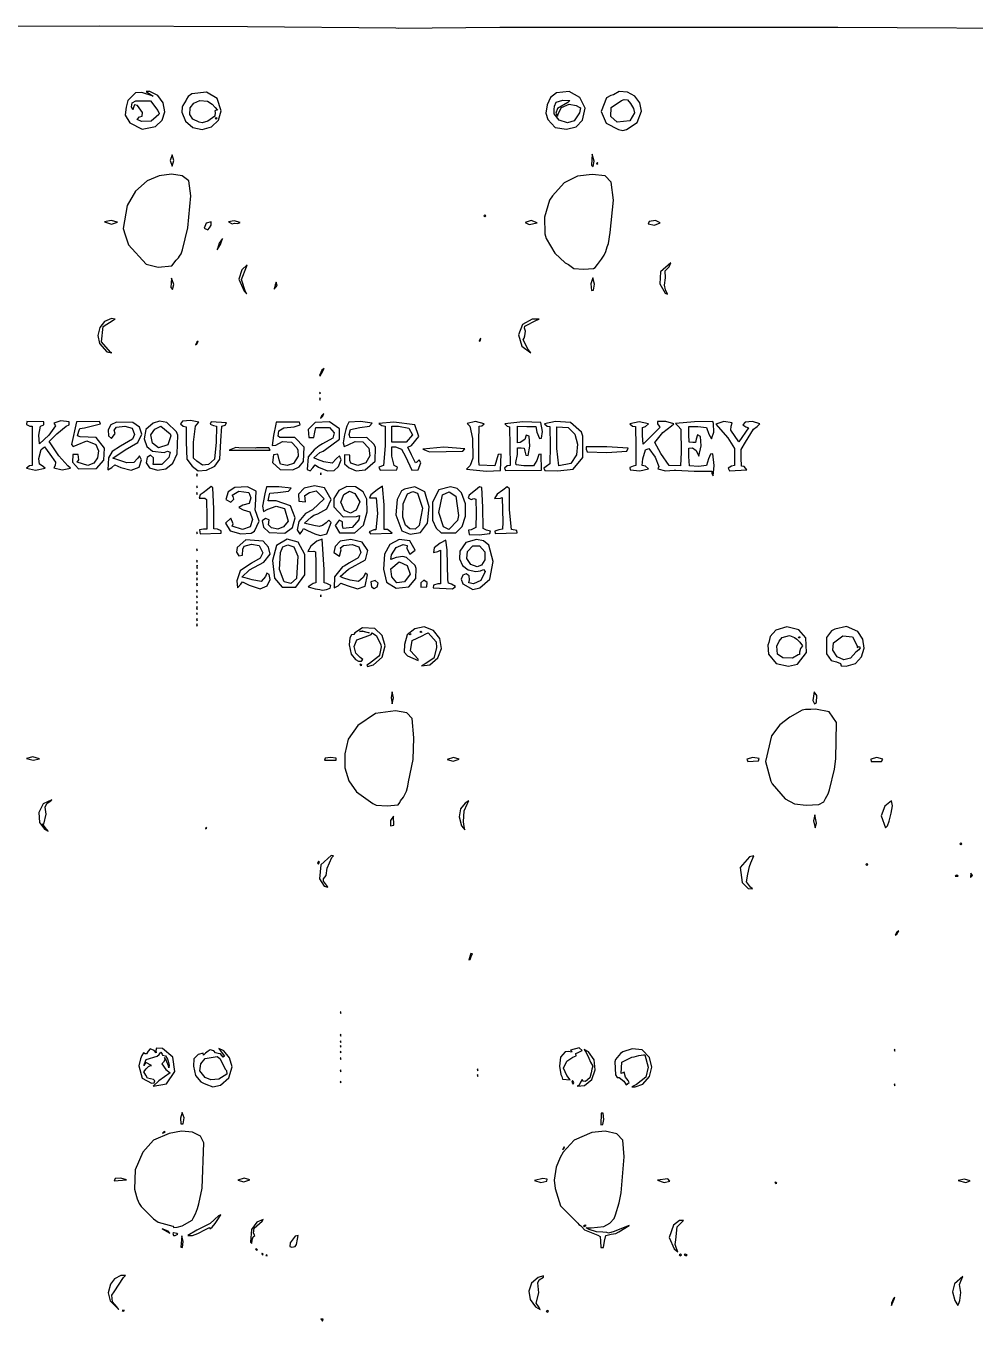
# Model space of a CAD drawing. Extents: x -33 to 316, y 14 to 132.
# Drawn here: x 132.1 to 174.9, y 73.4 to 131.8 of the extents above; entities that cross this region are included whole.
import ezdxf

# ---------------------------------------------------------------- set-up
doc = ezdxf.new("R2010")
doc.units = 0
doc.layers.add('Layer_1', color=7, linetype='CONTINUOUS')

msp = doc.modelspace()

# ---------------------------------------------------------------- linework, layer by layer
at = {"layer": 'Layer_1', "color": 7}
msp.add_lwpolyline([(110.812822, 131.79937), (135.425932, 131.81617), (142.080272, 131.78557), (148.767672, 131.72177), (148.872692, 131.71677), (153.462732, 131.75907), (168.704322, 131.75507), (179.418352, 131.70117), (179.501552, 131.70317), (183.392522, 131.74747), (187.270832, 131.67217), (187.366832, 131.67817), (195.865212, 131.72807), (204.405232, 131.70507), (210.797562, 131.70107), (223.920902, 131.71167)], dxfattribs=at)
for points in [[(137.94264, 127.27524), (138.23545, 127.56068), (138.359574, 127.94085), (138.283889, 128.341693), (138.045287, 128.676756), (137.68066, 128.85959), (137.517929, 128.858635), (137.66236, 128.75175), (137.83579, 128.64876), (137.32192, 128.81071), (137.04184, 128.79191), (136.683779, 128.459139), (136.61335, 128.15375), (136.59375, 128.05192), (136.56441, 127.791754), (136.77306, 127.4462), (137.337335, 127.155665), (137.94259, 127.27523)], [(140.46276, 127.26055), (140.77748, 127.56314), (140.90049, 127.98332), (140.71742, 128.538045), (140.23084, 128.8336), (139.57876, 128.7501), (139.40944, 128.62516), (139.33484, 128.51138), (139.31884, 128.47368), (139.16331, 128.22085), (139.14091, 128.15705), (139.11781, 127.92573), (139.28233, 127.517854), (139.621281, 127.241394), (140.04473, 127.140822), (140.46274, 127.26061)], [(156.90228, 127.26903), (157.1834, 127.56803), (157.302389, 128.109278), (157.061115, 128.584453), (156.589434, 128.857311), (156.0172, 128.79161), (155.738419, 128.587278), (155.59157, 128.25969), (155.52822, 127.87537), (155.62657, 127.60001), (155.959823, 127.231889), (156.46706, 127.1541), (156.90224, 127.26903)], [(159.1684, 127.13964), (159.65343, 127.463), (159.84821, 127.97365), (159.764701, 128.351295), (159.543056, 128.647554), (159.222098, 128.828401), (158.84065, 128.85981), (158.57914, 128.70445), (158.45789, 128.67525), (158.26202, 128.57341), (158.02904, 127.95834), (158.257721, 127.433863), (158.81197, 127.13797), (159.00275, 127.10367), (159.1684, 127.13977)], [(137.31192, 127.49951), (137.10606, 127.5998), (137.22272, 127.70851), (137.342981, 127.748626), (137.357944, 127.90356), (137.13022, 128.22989), (136.987693, 128.255953), (136.94685, 128.13329), (136.908338, 128.033178), (136.85295, 128.15859), (136.886069, 128.351164), (137.0558, 128.43915), (137.70805, 128.43215), (138.04755, 128.00228), (138.09835, 127.86869), (138.08395, 127.81789), (137.96961, 127.70997), (137.74056, 127.5204), (137.31197, 127.4991)], [(139.91014, 127.47409), (139.626168, 127.604211), (139.48714, 127.81705), (139.495687, 128.115066), (139.663553, 128.338575), (139.942939, 128.451609), (140.28605, 128.4182), (140.48965, 128.28737), (140.62932, 128.13614), (140.72971, 128.02039), (140.67211, 128.00879), (140.60611, 127.98359), (140.62961, 127.90309), (140.60451, 127.73801), (140.30134, 127.52151), (140.04616, 127.44231), (139.91017, 127.47411)], [(156.13439, 127.56557), (155.90712, 127.85093), (155.90767, 128.04216), (155.92717, 128.20266), (156.003541, 128.379249), (156.29724, 128.47213), (156.61727, 128.45873), (156.52217, 128.35859), (156.053, 128.09021), (155.9902, 127.88131), (156.066228, 127.750568), (156.11113, 127.87931), (156.238506, 128.132489), (156.58147, 128.28549), (156.90424, 128.21929), (157.03112, 128.15229), (157.09892, 128.11729), (157.05372, 127.89504), (156.8157, 127.53087), (156.506124, 127.43996), (156.13432, 127.56547)], [(158.75152, 127.47775), (158.457689, 127.736401), (158.47867, 128.14014), (158.93889, 128.45295), (159.06597, 128.49525), (159.21414, 128.47715), (159.3458, 128.31368), (159.48716, 128.08837), (159.52946, 127.89168), (159.32096, 127.53953), (158.75149, 127.47773)], [(140.6298, 127.64899), (140.6721, 127.69129), (140.7144, 127.64899), (140.6721, 127.60669), (140.6298, 127.64899)], [(138.76714, 125.74399), (138.68244, 125.99799), (138.59774, 125.74399), (138.68244, 125.48999), (138.76714, 125.74399)], [(157.71646, 125.71149), (157.62606, 126.03274), (157.59286, 125.5411), (157.668138, 125.469436), (157.7164, 125.71149)], [(157.88064, 125.617), (157.86194, 125.6593), (157.81714, 125.617), (157.83584, 125.5747), (157.88064, 125.617)], [(138.67189, 121.00196), (138.86317, 121.24561), (138.91997, 121.29851), (138.97877, 121.36201), (139.02027, 121.42551), (139.08957, 121.54193), (139.15807, 121.71006), (139.396743, 122.706166), (139.52794, 124.15102), (139.44274, 124.83608), (139.141423, 125.054169), (138.66224, 125.126478), (138.102769, 125.053087), (137.56059, 124.83408), (137.029844, 124.363893), (136.66439, 123.72242), (136.47497, 122.67632), (136.56307, 122.39903), (136.72161, 121.94534), (137.51823, 121.07384), (138.061519, 120.939706), (138.67182, 121.00184)], [(157.69014, 120.87546), (157.75654, 120.91356), (157.86838, 121.05536), (158.05059, 121.29552), (158.16099, 121.48342), (158.24049, 121.64753), (158.30439, 121.84993), (158.35999, 122.00658), (158.43749, 122.50528), (158.57832, 123.9566), (158.4728, 124.77117), (158.201678, 125.053821), (157.62667, 125.11925), (156.955889, 125.033344), (156.36346, 124.73542), (155.8275, 124.1512), (155.70577, 123.95224), (155.475156, 123.191341), (155.4859, 122.43318), (155.5477, 122.23011), (155.93338, 121.560035), (156.40444, 121.12951), (156.55261, 121.05911), (156.803503, 120.881696), (157.22454, 120.83752), (157.69021, 120.87542)], [(152.8218, 123.24633), (152.7795, 123.28863), (152.7372, 123.24633), (152.7795, 123.20403), (152.8218, 123.24633)], [(136.21923, 122.96056), (135.93391, 123.03466), (135.63447, 122.97826), (135.94981, 122.87416), (136.21923, 122.96066)], [(140.3758, 122.70498), (140.4434, 122.82782), (140.446778, 122.9794), (140.21584, 122.92662), (140.129741, 122.692561), (140.29754, 122.61499), (140.37574, 122.70489)], [(141.49764, 122.91326), (141.6458, 122.89766), (141.75164, 122.95006), (141.48705, 123.02616), (141.22247, 122.97676), (141.3918, 122.89496), (141.49764, 122.91326)], [(155.1425, 122.93936), (154.87792, 123.03466), (154.5998, 122.95246), (154.77972, 122.85326), (155.1425, 122.93936)], [(160.68817, 122.93936), (160.4843, 123.03466), (160.189014, 122.992323), (160.14599, 122.88586), (160.43448, 122.83586), (160.68817, 122.93937)], [(140.86833, 121.95526), (140.956115, 122.229309), (140.80813, 122.02236), (140.71683, 121.72185), (140.86835, 121.95522)], [(141.99993, 119.82785), (141.812305, 120.384008), (142.03913, 120.94969), (142.07653, 121.04489), (141.832709, 120.807328), (141.68908, 120.39794), (141.93114, 119.84897), (142.060359, 119.735354), (141.99994, 119.82777)], [(160.93125, 119.91485), (160.88215, 120.12734), (160.93085, 120.46039), (160.91795, 120.7698), (161.09085, 120.94972), (161.17175, 121.12963), (160.71065, 120.7189), (160.677538, 120.182038), (160.91492, 119.75757), (161.020923, 119.720755), (160.93122, 119.91485)], [(138.75898, 120.15477), (138.65809, 120.44204), (138.62829, 120.0155), (138.701966, 119.922738), (138.75897, 120.15477)], [(157.72382, 120.16989), (157.64972, 120.45227), (157.56312, 120.18416), (157.59222, 119.88694), (157.681605, 119.903409), (157.7238, 120.16989)], [(143.42272, 120.10437), (143.38432, 120.2635), (143.33912, 120.13476), (143.29612, 120.00733), (143.27972, 119.93763), (143.42271, 120.10435)], [(135.97314, 117.06564), (135.91444, 117.10794), (135.5029, 117.56622), (135.5738, 118.26161), (136.0293, 118.54727), (136.1251, 118.59587), (135.95504, 118.62187), (135.642253, 118.486668), (135.426136, 118.207114), (135.340431, 117.853938), (135.41888, 117.49787), (135.747109, 117.122841), (135.97309, 117.06564)], [(154.73806, 117.22453), (154.5125, 117.65039), (154.5575, 117.73949), (154.5876, 117.84364), (154.6214, 118.04244), (154.5702, 118.19008), (154.5894, 118.28108), (155.11794, 118.5473), (155.23498, 118.5896), (154.918715, 118.587024), (154.48743, 118.35311), (154.309049, 117.878841), (154.45193, 117.36942), (154.85402, 117.06741), (154.73828, 117.22447)], [(139.86646, 117.59242), (139.80296, 117.55502), (139.74216, 117.42802), (139.80566, 117.46542), (139.86646, 117.59242)], [(152.60884, 117.72191), (152.56784, 117.70071), (152.52684, 117.59488), (152.56784, 117.61608), (152.60884, 117.72191)], [(145.46091, 116.21392), (145.538275, 116.360124), (145.43591, 116.28252), (145.3352, 116.04968), (145.3599, 116.02838), (145.46082, 116.21401)], [(145.35772, 115.29557), (145.33212, 115.26997), (145.35432, 115.21437), (145.35732, 115.29547)], [(145.35684, 115.04426), (145.33554, 114.99136), (145.35684, 114.93846), (145.35684, 115.0443)], [(132.95942, 111.8679), (132.83291, 111.97628), (132.708703, 112.04442), (132.67994, 112.3018), (132.78311, 112.712), (132.92927, 112.8329), (133.17519, 112.49683), (133.43326, 112.1345), (133.40936, 111.98623), (133.35646, 111.89103), (133.72924, 111.79573), (134.10284, 111.87023), (133.99176, 111.96983), (133.58098, 112.42449), (133.21977, 112.9642), (133.14387, 113.07433), (133.49063, 113.41928), (133.90249, 113.76423), (134.04977, 113.82773), (134.04777, 113.95638), (133.66677, 114.00928), (133.35626, 113.89871), (133.43416, 113.77635), (133.13143, 113.35611), (132.70426, 112.95988), (132.67166, 113.36205), (132.74826, 113.76421), (132.90701, 113.82771), (132.90701, 113.95471), (132.1318, 113.96941), (132.127114, 113.839108), (132.27101, 113.76423), (132.37535, 113.76423), (132.37535, 112.87805), (132.37535, 111.99186), (132.25894, 111.97846), (132.12879, 111.86825), (132.53046, 111.78355), (132.95968, 111.86785)], [(135.27215, 111.8589), (135.612104, 112.233555), (135.63801, 112.77879), (135.264164, 113.245789), (134.53757, 113.27505), (134.42476, 113.32385), (134.47976, 113.54223), (134.530683, 113.662215), (134.74074, 113.68161), (135.45904, 113.86844), (135.41674, 113.98101), (134.37453, 113.96561), (134.15315, 112.93329), (134.232164, 112.847981), (134.3991, 112.92729), (134.840468, 113.100159), (135.24012, 112.94239), (135.36535, 112.651297), (135.328386, 112.338306), (135.160159, 112.08828), (134.8916, 111.98608), (134.40715, 112.1461), (134.47445, 112.2443), (134.457939, 112.47974), (134.21789, 112.48022), (134.188706, 112.142575), (134.46088, 111.83718), (135.27219, 111.85848)], [(135.9733, 111.9021), (136.100419, 112.016511), (136.37882, 111.9041), (136.84667, 111.77482), (137.20662, 111.90958), (137.30472, 112.23766), (137.22222, 112.43098), (137.12392, 112.31244), (136.96599, 112.1182), (136.64111, 112.10252), (136.01569, 112.31847), (136.5725, 112.70211), (137.140914, 113.020339), (137.32802, 113.40375), (137.218891, 113.720206), (136.91369, 113.93392), (136.18502, 113.95112), (135.928834, 113.819196), (135.80446, 113.5965), (135.82006, 113.32195), (135.95017, 113.21418), (136.12484, 113.43216), (136.07574, 113.58981), (136.184309, 113.715943), (136.55318, 113.76451), (136.881706, 113.671933), (136.98944, 113.38962), (136.898778, 113.173716), (136.35444, 112.86293), (135.988595, 112.623666), (135.81856, 112.33644), (135.79146, 111.8016), (135.97332, 111.90207)], [(138.40899, 111.8362), (138.725325, 112.090144), (138.91701, 112.51568), (138.94591, 113.35404), (138.88011, 113.51373), (138.4414, 113.93379), (138.114914, 113.99459), (137.83606, 113.90119), (137.506506, 113.61126), (137.42947, 113.1995), (137.539955, 112.851366), (137.79474, 112.63383), (138.32501, 112.57373), (138.48165, 112.63803), (138.597966, 112.598425), (138.53615, 112.35659), (138.220858, 112.029478), (137.8361, 112.02797), (137.8441, 112.13986), (137.8541, 112.33189), (137.711744, 112.44826), (137.55846, 112.34809), (137.52093, 112.112711), (137.67342, 111.88184), (138.0315, 111.77487), (138.40929, 111.83627)], [(140.24268, 111.77763), (140.616819, 111.959288), (140.83462, 112.27515), (140.88412, 113.10219), (140.92372, 113.76403), (141.07922, 113.80813), (141.13492, 113.91037), (140.44223, 113.96167), (140.394711, 113.861261), (140.5482, 113.79104), (140.67965, 113.76474), (140.66545, 113.04772), (140.598593, 112.280169), (140.32049, 112.03395), (140.056968, 112.00939), (139.80543, 112.17857), (139.65646, 112.32754), (139.65646, 113.04846), (139.74666, 113.75613), (139.89738, 113.9488), (139.51812, 114.0181), (139.161565, 113.985276), (139.06382, 113.86561), (139.19082, 113.77041), (139.31782, 113.72611), (139.31782, 113.04933), (139.35532, 112.27392), (139.58342, 111.96329), (139.856951, 111.753308), (140.24272, 111.77764)], [(144.12261, 111.78803), (144.418006, 111.924951), (144.60448, 112.17543), (144.640676, 112.818469), (144.22544, 113.24586), (143.54833, 113.25486), (143.46643, 113.31306), (143.49293, 113.54738), (143.71518, 113.68229), (144.18314, 113.73679), (144.452156, 113.829454), (144.43471, 113.93789), (143.37856, 113.94389), (143.35756, 113.84869), (143.25106, 113.34671), (143.198454, 112.887608), (143.36439, 112.90048), (143.66006, 113.07579), (144.06255, 113.041613), (144.31312, 112.78548), (144.35542, 112.68452), (144.368583, 112.406845), (144.16027, 112.0746), (143.870233, 111.986759), (143.57076, 112.0544), (143.50876, 112.24003), (143.44566, 112.49381), (143.25516, 112.47321), (143.213201, 112.122798), (143.55633, 111.81116), (144.12258, 111.78796)], [(145.02984, 111.89084), (145.141224, 112.021541), (145.28584, 111.91414), (145.69701, 111.74588), (145.987818, 111.759244), (146.18636, 111.93949), (146.301979, 112.238183), (146.23546, 112.42616), (146.09111, 112.30345), (145.895965, 112.090638), (145.51875, 112.14901), (145.233, 112.2566), (145.07511, 112.3345), (145.35248, 112.57873), (145.49845, 112.64223), (145.6029, 112.70573), (146.23468, 113.17815), (146.22831, 113.645461), (145.7753, 113.95408), (145.1415, 113.93028), (144.812204, 113.608981), (144.84884, 113.24878), (145.06864, 113.25078), (145.11744, 113.48923), (145.17034, 113.69778), (145.787, 113.69678), (145.994159, 113.468763), (145.9314, 113.22888), (145.46908, 112.96049), (145.32091, 112.88249), (145.08532, 112.70258), (144.82074, 112.37664), (144.78164, 111.81198), (144.902838, 111.746365), (145.02984, 111.89138)], [(145.48173, 114.20949), (145.530305, 114.333305), (145.41973, 114.22879), (145.36883, 114.10231), (145.48167, 114.20946)], [(147.38767, 111.79484), (147.84299, 112.18508), (147.84899, 112.81409), (147.78549, 112.95103), (147.45939, 113.25324), (146.71884, 113.24004), (146.67164, 113.39054), (146.73164, 113.62046), (147.15581, 113.69656), (147.589164, 113.760701), (147.69944, 113.89259), (147.17874, 113.97579), (146.656375, 113.940823), (146.55644, 113.75815), (146.51944, 113.61924), (146.45704, 113.37332), (146.40464, 113.01319), (146.445099, 112.846496), (146.62031, 112.91789), (146.94014, 113.07018), (147.27835, 113.06418), (147.55823, 112.777065), (147.598766, 112.419574), (147.424767, 112.114805), (147.06104, 111.98586), (146.73867, 112.08859), (146.69397, 112.22012), (146.69797, 112.45878), (146.46444, 112.46578), (146.45644, 112.05749), (146.67143, 111.87828), (146.74983, 111.85368), (146.984314, 111.74349), (147.38724, 111.79428)], [(148.82251, 111.79084), (148.84661, 111.91784), (148.68946, 111.98594), (148.58881, 112.40928), (148.58881, 112.83261), (148.75578, 112.83261), (149.029615, 112.729306), (149.2001, 112.38811), (149.488, 111.78354), (149.780029, 111.798418), (149.90114, 112.11493), (149.82144, 112.23994), (149.71729, 112.14654), (149.653149, 112.104785), (149.47536, 112.46779), (149.31713, 112.82315), (149.48025, 112.88725), (149.805529, 113.294875), (149.62581, 113.83123), (148.67414, 113.95107), (148.00527, 113.88547), (148.14222, 113.78827), (148.29251, 113.76007), (148.29251, 112.87298), (148.21131, 111.9859), (148.009326, 111.913741), (148.07027, 111.77763), (148.82258, 111.79083)], [(153.49033, 111.76654), (153.51593, 112.49779), (153.391015, 112.486155), (153.3159, 112.23221), (153.236, 111.97957), (152.53233, 112.00307), (152.50873, 112.22592), (152.52033, 113.09437), (152.52533, 113.75831), (152.64175, 113.77171), (152.75816, 113.86981), (152.36342, 113.96671), (151.98242, 113.88381), (152.102, 113.76395), (152.229, 113.20378), (152.236, 112.32717), (152.12476, 111.98602), (151.95738, 111.81791), (152.86364, 111.74111), (153.48954, 111.76661)], [(155.33523, 111.77554), (155.32823, 112.50252), (155.216543, 112.487264), (155.12947, 112.20827), (154.97072, 111.97303), (154.54739, 111.98203), (154.190414, 112.023648), (154.18755, 112.12867), (154.26165, 112.4877), (154.26165, 112.78995), (154.42259, 112.78995), (154.562079, 112.769004), (154.58786, 112.63738), (154.629215, 112.45459), (154.7414, 112.43326), (154.812, 112.85451), (154.7863, 113.31565), (154.650231, 113.358566), (154.58839, 113.16971), (154.3817, 113.0209), (154.26167, 113.0119), (154.26167, 113.38951), (154.26167, 113.76712), (154.67442, 113.75502), (155.08717, 113.74292), (155.12947, 113.49651), (155.24306, 113.21023), (155.337894, 113.223683), (155.37923, 113.53055), (155.309424, 113.928674), (154.50308, 113.96607), (153.69014, 113.87187), (153.79597, 113.76415), (153.9018, 113.73925), (153.9132, 112.86817), (153.9246, 111.99709), (153.79676, 111.97149), (153.66892, 111.86372), (153.72182, 111.7583), (155.33537, 111.7758)], [(156.7641, 111.82574), (157.19721, 112.35717), (157.20321, 113.31365), (157.14001, 113.49002), (156.65318, 113.93155), (155.97585, 113.96745), (155.46785, 113.87015), (155.59049, 113.76432), (155.71313, 113.74272), (155.73113, 112.8793), (155.721013, 112.066645), (155.54189, 111.9442), (155.44659, 111.8624), (155.49509, 111.7651), (156.07718, 111.7541), (156.76397, 111.8257)], [(163.12015, 111.99667), (163.06455, 112.51029), (162.951905, 112.507288), (162.87379, 112.29547), (162.776416, 111.992698), (162.4185, 111.94794), (162.0153, 111.98184), (161.9749, 112.39185), (161.9872, 112.76927), (162.14595, 112.78237), (162.3047, 112.66941), (162.43623, 112.4094), (162.53123, 112.87087), (162.501339, 113.294151), (162.3743, 113.3701), (162.3047, 113.17641), (162.286003, 113.033519), (162.16712, 113.02088), (161.99607, 113.03838), (161.97487, 113.39366), (161.98717, 113.74291), (162.38474, 113.74291), (162.78019, 113.702076), (162.88311, 113.40424), (163.00317, 113.19257), (163.10057, 113.48802), (163.08897, 113.8805), (163.06467, 113.9775), (162.23016, 113.966), (161.38122, 113.8794), (161.49709, 113.75884), (161.618519, 113.629145), (161.64157, 112.58568), (161.59767, 111.9789), (161.09175, 111.9914), (160.7123, 112.52689), (160.449731, 113.030036), (160.8022, 113.47103), (161.19624, 113.77203), (161.30991, 113.86983), (160.93949, 113.96673), (160.56907, 113.97893), (160.56907, 113.87144), (160.63607, 113.76396), (160.68897, 113.72296), (159.9153, 112.95012), (159.8917, 113.33892), (159.8917, 113.70411), (160.02928, 113.74461), (160.16687, 113.86979), (159.74353, 113.95449), (159.3202, 113.87029), (159.4472, 113.76407), (159.5742, 113.74207), (159.5857, 112.86316), (159.5971, 111.98424), (159.46836, 111.95844), (159.322103, 111.896128), (159.33948, 111.79774), (159.77705, 111.74664), (160.16688, 111.83504), (160.02379, 111.9541), (159.88071, 111.9912), (159.90201, 112.28918), (160.03393, 112.69775), (160.178964, 112.757563), (160.45806, 112.358), (160.62736, 111.95171), (160.57576, 111.83365), (160.92661, 111.74385), (161.31391, 111.77765), (161.39321, 111.77665), (162.22248, 111.73225), (163.02432, 111.73225), (163.02432, 111.62642), (163.08272, 111.52058), (163.12002, 111.99683)], [(164.60067, 111.79133), (164.48145, 111.94406), (164.35795, 111.96556), (164.34565, 112.33995), (164.33335, 112.71434), (164.53614, 113.03791), (164.89127, 113.62444), (165.06472, 113.74476), (165.17529, 113.86325), (164.85144, 113.96712), (164.518608, 113.943688), (164.42144, 113.82136), (164.54844, 113.73656), (164.67544, 113.69336), (164.23113, 113.05154), (163.87461, 113.58767), (163.89401, 113.76601), (163.94041, 113.91238), (163.56487, 113.96688), (163.20136, 113.85887), (163.30719, 113.73893), (163.73353, 113.23263), (164.04045, 112.75057), (164.04045, 112.36726), (164.04045, 111.98396), (163.90981, 111.95786), (163.75955, 111.869745), (163.80921, 111.74686), (164.60067, 111.79136)], [(138.06893, 112.78209), (137.804675, 112.998408), (137.73365, 113.36552), (137.906119, 113.630843), (138.17476, 113.76451), (138.59809, 113.42526), (138.63559, 113.32299), (138.48673, 112.91469), (138.06891, 112.78209)], [(148.87451, 113.03561), (148.58876, 113.04811), (148.58876, 113.40601), (148.58876, 113.7639), (148.8872, 113.7639), (149.365075, 113.667494), (149.52009, 113.37029), (149.23321, 113.0383), (148.87451, 113.0353)], [(156.11351, 111.97463), (156.03301, 112.76158), (156.03401, 113.73214), (156.53856, 113.70444), (156.836181, 113.398163), (156.96264, 112.950275), (156.909039, 112.473684), (156.66648, 112.0813), (156.11313, 111.97465)], [(143.10049, 112.68425), (143.04429, 112.79008), (142.49275, 112.78808), (142.44995, 112.76968), (141.68737, 112.78998), (141.55773, 112.80268), (141.26505, 112.68565), (143.10045, 112.68365)], [(151.79792, 112.63995), (151.88202, 112.74154), (150.93769, 112.81204), (149.99366, 112.71874), (150.28999, 112.61291), (151.79793, 112.64001)], [(159.19205, 112.63695), (159.24375, 112.76395), (158.28437, 112.83355), (157.35171, 112.83355), (157.35171, 112.73124), (157.40461, 112.60759), (158.28552, 112.58289), (159.19198, 112.63689)], [(139.81148, 111.61567), (139.79018, 111.56277), (139.81148, 111.50987), (139.81148, 111.61571)], [(145.40036, 111.65535), (145.37476, 111.62975), (145.39696, 111.57415), (145.39996, 111.65525)], [(139.81236, 111.06273), (139.78676, 111.03713), (139.80896, 110.98153), (139.81196, 111.06263)], [(140.90032, 108.93948), (140.902259, 109.049213), (140.72773, 109.11516), (140.56661, 109.12846), (140.56661, 110.03863), (140.52616, 110.986164), (140.44241, 111.04054), (140.28681, 110.90691), (140.09036, 110.75875), (139.94995, 110.67085), (139.91285, 110.52268), (140.15532, 110.51208), (140.242871, 110.451079), (140.25342, 109.67247), (140.24942, 109.11578), (140.10406, 109.11578), (139.91356, 109.08788), (139.95556, 108.90302), (140.90063, 108.93952)], [(142.24994, 108.94442), (142.40675, 109.02222), (142.612571, 109.474306), (142.43455, 109.99174), (142.45275, 110.17915), (142.47625, 110.83767), (142.09112, 111.034066), (141.51111, 111.00475), (141.22045, 110.79757), (141.105155, 110.462959), (141.3366, 110.34233), (141.46897, 110.47239), (141.43727, 110.5888), (141.39207, 110.6512), (141.696428, 110.826829), (142.14465, 110.77688), (142.23875, 110.52386), (142.154498, 110.28223), (141.87343, 110.19567), (141.69605, 110.09137), (141.88976, 109.99607), (142.196945, 109.895813), (142.31393, 109.55953), (142.19778, 109.22054), (141.8524, 109.10707), (141.39208, 109.25689), (141.44468, 109.36179), (141.33147, 109.60819), (141.09574, 109.39535), (141.30639, 109.04404), (141.788416, 108.905386), (142.2499, 108.94434)], [(143.76705, 108.94371), (144.113563, 109.197151), (144.23746, 109.63282), (144.01796, 110.17765), (143.38178, 110.3961), (143.01392, 110.4031), (143.06312, 110.61496), (143.08942, 110.74641), (143.45782, 110.77051), (143.926389, 110.836634), (144.05097, 110.9599), (143.4906, 111.0339), (142.94447, 111.0339), (142.86657, 110.7164), (142.76167, 110.15549), (142.81247, 109.91207), (143.00449, 110.02151), (143.37482, 110.15417), (143.75721, 110.0511), (143.91544, 109.47692), (143.71176, 109.22292), (143.45304, 109.114084), (143.17092, 109.17582), (143.03853, 109.31939), (143.05703, 109.53905), (142.897425, 109.602923), (142.75279, 109.48675), (142.80489, 109.20087), (143.05427, 108.96287), (143.76701, 108.94427)], [(145.66384, 108.90918), (145.85492, 109.42266), (145.749963, 109.529306), (145.63179, 109.40316), (145.46081, 109.27616), (145.30874, 109.23506), (145.07185, 109.27736), (144.75605, 109.36076), (144.65178, 109.39576), (144.9587, 109.65564), (145.07511, 109.74524), (145.25345, 109.80684), (145.661761, 110.030283), (145.86143, 110.44997), (145.5505, 110.98062), (145.100186, 111.076924), (144.63965, 110.96982), (144.388409, 110.69167), (144.39927, 110.37401), (144.69393, 110.35541), (144.67473, 110.6375), (144.87753, 110.77509), (145.179, 110.84249), (145.5408, 110.48054), (145.0174, 109.99561), (144.692889, 109.817916), (144.40455, 109.47046), (144.325508, 109.087946), (144.43935, 108.89516), (144.54596, 109.02216), (144.615321, 109.142116), (144.78495, 109.06006), (145.12396, 108.91457), (145.36398, 108.83207), (145.66385, 108.90917)], [(146.9252, 108.94871), (147.314858, 109.298781), (147.47665, 109.90665), (147.462853, 110.463914), (147.29607, 110.79692), (146.946095, 111.022094), (146.556959, 111.035611), (146.206799, 110.85512), (145.97375, 110.49827), (145.98395, 110.12759), (146.39144, 109.667941), (146.99237, 109.69556), (147.13912, 109.733736), (147.09657, 109.53507), (146.79803, 109.186391), (146.40019, 109.14594), (146.36769, 109.27826), (146.36669, 109.44612), (146.22215, 109.53082), (146.04314, 109.27682), (146.23638, 108.95026), (146.92561, 108.94826)], [(148.60231, 108.93448), (148.3931, 109.10722), (148.25011, 109.10722), (148.24511, 109.32947), (148.24711, 110.21992), (148.16451, 111.05455), (147.93697, 110.8958), (147.65187, 110.67035), (147.58627, 110.52828), (147.88109, 110.52798), (147.93959, 109.83079), (147.87679, 109.08703), (147.77949, 109.08903), (147.57202, 109.00103), (147.63242, 108.90863), (148.60152, 108.93493)], [(149.87995, 108.96188), (150.19646, 109.39454), (150.272953, 110.132001), (150.0743, 110.79513), (149.628841, 111.031284), (149.162, 110.92915), (149.02781, 110.84285), (148.836375, 110.457923), (148.76848, 109.76503), (149.0347, 109.03705), (149.41096, 108.900083), (149.87995, 108.96185)], [(151.48368, 108.9545), (151.768112, 109.234552), (151.91386, 109.70631), (151.905355, 110.254125), (151.72703, 110.76235), (151.537943, 110.953634), (151.23199, 111.03469), (150.711205, 110.894146), (150.43174, 110.34294), (150.42974, 109.51699), (150.583624, 109.156119), (150.81088, 108.95532), (151.48328, 108.9545)], [(153.01318, 108.92332), (153.042064, 109.02365), (152.86445, 109.07244), (152.71058, 109.14954), (152.69998, 110.10809), (152.649935, 110.996109), (152.549556, 111.028474), (152.35932, 110.87537), (152.082, 110.64967), (152.030738, 110.53267), (152.1621, 110.46187), (152.29293, 110.50417), (152.376445, 110.464691), (152.39876, 109.84667), (152.372013, 109.19358), (152.17278, 109.08544), (152.04951, 109.07024), (152.07071, 108.88414), (152.53422, 108.86034), (153.01319, 108.92334)], [(154.23424, 108.94642), (154.225759, 109.060744), (153.98489, 109.10396), (153.90259, 109.98561), (153.88919, 110.93518), (153.793576, 111.020538), (153.58853, 110.88448), (153.33328, 110.69568), (153.22664, 110.50036), (153.49027, 110.51196), (153.55847, 110.54376), (153.58817, 109.44074), (153.58417, 109.11807), (153.41727, 109.09137), (153.233178, 109.02538), (153.24665, 108.91535), (154.2343, 108.94645)], [(139.81236, 110.76641), (139.78676, 110.74081), (139.80896, 110.68521), (139.81196, 110.76631)], [(146.45339, 109.96521), (146.2865, 110.33383), (146.42131, 110.67856), (146.684756, 110.828638), (146.92985, 110.72796), (147.155479, 110.358355), (146.98705, 109.982), (146.722604, 109.841983), (146.45335, 109.9652)], [(149.41023, 109.13182), (149.210084, 109.301153), (149.0906, 109.65452), (149.1072, 110.26365), (149.30318, 110.71587), (149.532011, 110.822731), (149.7517, 110.74147), (149.969125, 110.06793), (149.8249, 109.28492), (149.636438, 109.123653), (149.41022, 109.13178)], [(150.91381, 109.22507), (150.706938, 109.865915), (150.87121, 110.66705), (151.173664, 110.803383), (151.47911, 110.60295), (151.60035, 109.74112), (151.55215, 109.50637), (151.15624, 109.10751), (150.91385, 109.22512)], [(139.81236, 108.98812), (139.78676, 108.96252), (139.80896, 108.90692), (139.81196, 108.98802)], [(144.26383, 106.49467), (144.66779, 107.05633), (144.67379, 107.97269), (144.369455, 108.526631), (143.8664, 108.66307), (143.388645, 108.379664), (143.20567, 107.70886), (143.307838, 106.904664), (143.6511, 106.50105), (144.26404, 106.49505)], [(145.64881, 106.39708), (145.81654, 106.45658), (145.84484, 106.57848), (145.66652, 106.66668), (145.54046, 106.69188), (145.53446, 107.29619), (145.44636, 108.66906), (145.21353, 108.57446), (144.93963, 108.34874), (144.80567, 108.11216), (145.08223, 108.11916), (145.14968, 108.09795), (145.16523, 107.60058), (145.16323, 106.70043), (145.04962, 106.67053), (144.82084, 106.52448), (145.13376, 106.42518), (145.3492, 106.39938), (145.4712, 106.37268), (145.64884, 106.39748)], [(146.17547, 106.56698), (146.291538, 106.680943), (146.57823, 106.56998), (147.040721, 106.43158), (147.38304, 106.55058), (147.4911, 107.0631), (147.399051, 107.128733), (147.29945, 106.93704), (147.09574, 106.752256), (146.71473, 106.81102), (146.37655, 106.92903), (146.26014, 106.98623), (146.64114, 107.30811), (147.40222, 107.73922), (147.506893, 108.151626), (147.25428, 108.53851), (146.74995, 108.65859), (146.25773, 108.57349), (146.043095, 108.337019), (145.98236, 108.06478), (146.23627, 107.90494), (146.30787, 108.18685), (146.271539, 108.280189), (146.41892, 108.37742), (146.805, 108.42952), (147.098, 108.320488), (147.1915, 108.06849), (147.074351, 107.831694), (146.69003, 107.59588), (146.43656, 107.44839), (146.37076, 107.41329), (146.01317, 106.96388), (145.99347, 106.46639), (146.17545, 106.56663)], [(139.81236, 108.2259), (139.78676, 108.2003), (139.80896, 108.1447), (139.81196, 108.2258)], [(141.79062, 106.63221), (141.85442, 106.73631), (142.16639, 106.58814), (142.650545, 106.432086), (142.9739, 106.56824), (143.11024, 106.847184), (143.0634, 107.07569), (142.958794, 107.131936), (142.89879, 106.97609), (142.702959, 106.75358), (142.30087, 106.82597), (141.98675, 106.92187), (141.83578, 106.95567), (142.16829, 107.28762), (142.819423, 107.624396), (143.1124, 107.99418), (143.036879, 108.302751), (142.79272, 108.57365), (142.0148, 108.63675), (141.622124, 108.293943), (141.584773, 108.075569), (141.69459, 107.91827), (141.86105, 107.94607), (141.87485, 108.22224), (141.92775, 108.35724), (142.26745, 108.44264), (142.60612, 108.37594), (142.77097, 108.05406), (142.654179, 107.817574), (142.2606, 107.58594), (141.75844, 107.24635), (141.60346, 106.78566), (141.63136, 106.46865), (141.79065, 106.63229)], [(143.74043, 106.74749), (143.532048, 107.299473), (143.56542, 108.05988), (143.682504, 108.31769), (143.89717, 108.41449), (144.17909, 108.31779), (144.35711, 107.90045), (144.28691, 106.8976), (144.036413, 106.668956), (143.74039, 106.74746)], [(149.35047, 106.51401), (149.67553, 106.89688), (149.68913, 107.35016), (149.64683, 107.4761), (149.25115, 107.837), (149.08671, 107.8818), (148.78488, 107.8395), (148.5468, 107.7523), (148.5714, 107.95338), (148.780006, 108.297015), (149.09722, 108.42963), (149.285139, 108.375526), (149.26764, 108.2413), (149.39583, 107.98418), (149.64684, 108.17702), (149.3996, 108.59617), (148.92282, 108.650206), (148.50412, 108.42495), (148.267348, 107.989744), (148.21479, 107.31264), (148.35767, 106.72939), (148.782889, 106.451859), (149.35051, 106.51398)], [(151.33218, 106.42418), (151.45918, 106.53766), (151.28722, 106.64363), (151.148908, 106.678768), (151.12221, 106.83413), (151.08821, 108.18757), (151.031396, 108.617263), (150.7741, 108.48159), (150.49959, 108.28345), (150.47069, 108.06459), (150.66119, 108.10499), (150.7898, 108.16919), (150.7898, 107.41044), (150.7898, 106.65168), (150.67089, 106.65168), (150.46981, 106.58818), (150.45981, 106.46816), (151.33171, 106.42416)], [(152.55358, 106.46568), (153.008923, 106.865784), (153.16047, 107.65489), (152.962901, 108.393055), (152.724804, 108.585507), (152.40171, 108.64987), (151.926529, 108.511289), (151.65777, 108.11962), (151.639271, 107.77908), (151.773614, 107.485548), (152.029095, 107.279642), (152.37401, 107.20198), (152.59109, 107.23958), (152.72821, 107.30648), (152.79901, 107.21598), (152.598346, 106.809536), (152.27547, 106.65168), (152.069943, 106.70075), (152.08562, 106.82614), (152.07442, 107.00742), (151.942331, 107.11083), (151.79852, 107.04732), (151.720911, 106.860464), (151.797014, 106.64776), (152.23821, 106.39868), (152.55355, 106.46578)], [(152.14818, 107.52285), (151.97044, 107.79363), (151.996143, 108.115929), (152.23576, 108.36436), (152.54782, 108.36436), (152.78311, 108.10156), (152.78011, 107.74173), (152.629723, 107.491763), (152.43339, 107.42448), (152.1484, 107.52288)], [(139.8122, 107.71795), (139.7866, 107.69235), (139.8088, 107.63675), (139.8118, 107.71785)], [(139.81263, 107.48777), (139.79323, 107.41367), (139.81263, 107.33957), (139.81263, 107.48774)], [(148.81319, 106.6944), (148.585001, 106.960975), (148.55059, 107.32358), (148.92885, 107.63811), (149.277936, 107.485608), (149.41055, 107.09009), (149.16484, 106.74592), (148.81319, 106.69442)], [(139.81147, 106.91624), (139.79007, 106.86334), (139.81147, 106.81044), (139.81147, 106.91627)], [(139.81278, 107.19063), (139.79168, 107.13853), (139.81118, 107.06363), (139.81318, 107.19063)], [(139.81206, 106.36328), (139.78646, 106.33768), (139.80866, 106.28208), (139.81166, 106.36318)], [(139.81247, 106.68261), (139.79137, 106.63051), (139.81087, 106.55561), (139.81287, 106.68261)], [(147.92956, 106.52158), (147.974323, 106.689586), (147.84426, 106.80441), (147.64504, 106.746669), (147.66731, 106.52404), (147.787735, 106.443641), (147.92955, 106.52204)], [(150.17499, 106.52358), (150.18099, 106.71408), (150.029753, 106.81746), (149.90121, 106.69398), (149.90121, 106.50348), (150.17536, 106.52358)], [(139.81206, 106.10931), (139.78646, 106.08371), (139.80866, 106.02811), (139.81166, 106.10921)], [(139.81206, 105.85531), (139.78646, 105.82971), (139.80866, 105.77411), (139.81166, 105.85521)], [(145.40006, 106.15161), (145.37446, 106.12601), (145.39666, 106.07041), (145.39966, 106.15151)], [(139.81206, 105.34731), (139.78646, 105.32171), (139.80866, 105.26611), (139.81166, 105.34721)], [(139.81249, 105.62431), (139.79139, 105.57221), (139.81089, 105.49731), (139.81289, 105.62431)], [(139.81117, 105.09595), (139.78987, 105.04305), (139.81117, 104.99015), (139.81117, 105.09598)], [(139.81117, 104.84194), (139.78987, 104.78904), (139.81117, 104.73614), (139.81117, 104.84197)], [(147.76472, 103.00584), (148.148171, 103.347326), (148.29214, 103.85835), (148.160069, 104.315845), (147.81799, 104.64455), (147.266113, 104.665908), (146.92218, 104.43969), (146.87988, 104.36069), (146.76828, 104.35009), (146.69478, 104.21739), (146.66058, 103.89989), (146.75568, 103.47655), (146.95213, 103.24342), (147.0865, 103.16502), (147.22954, 103.16702), (147.285928, 103.247203), (147.16554, 103.32788), (146.960958, 103.523905), (146.89514, 103.82625), (147.01737, 104.12804), (147.56032, 104.31968), (147.65712, 104.36648), (147.706106, 104.442676), (147.90291, 104.31248), (148.10047, 103.89613), (148.11427, 103.81503), (148.04217, 103.44241), (147.99457, 103.37761), (147.58707, 103.05306), (147.46421, 102.99086), (147.48791, 102.92826), (147.76483, 103.00556)], [(150.30472, 103.00584), (150.668768, 103.312402), (150.823399, 103.74088), (150.758127, 104.188491), (150.46247, 104.55245), (150.050638, 104.71024), (149.62592, 104.61975), (149.277559, 104.355938), (149.16778, 103.91202), (149.14168, 103.56425), (149.29072, 103.40623), (149.78117, 103.1896), (149.78317, 103.251), (149.43412, 103.62887), (149.50243, 104.098879), (149.95222, 104.30206), (150.12771, 104.39666), (150.235, 104.44556), (150.58312, 104.03422), (150.60142, 103.77289), (150.492193, 103.306916), (150.08913, 103.0436), (149.92734, 102.9604), (150.30508, 103.0058)], [(166.88527, 103.02545), (167.28344, 103.54903), (167.26214, 104.21744), (166.939346, 104.582455), (166.39984, 104.709), (165.90872, 104.55631), (165.643954, 104.277878), (165.58108, 104.00909), (165.53708, 103.87969), (165.575598, 103.48551), (165.91317, 103.0652), (166.47431, 102.93181), (166.88528, 103.02541)], [(169.49584, 103.06591), (169.767907, 103.365147), (169.879318, 103.751445), (169.824945, 104.153883), (169.59966, 104.50154), (169.085395, 104.720661), (168.56327, 104.61363), (168.41108, 104.53493), (168.18511, 104.23384), (168.18554, 103.49018), (168.394146, 103.191886), (168.63891, 103.13225), (168.82203, 103.06595), (168.845553, 102.955833), (169.07321, 102.94473), (169.49593, 103.0659)], [(147.46664, 104.45027), (147.28422, 104.49627), (147.12797, 104.50027), (147.25497, 104.53917), (147.57247, 104.44347), (147.46664, 104.45047)], [(149.38151, 104.37086), (149.45741, 104.39976), (149.40521, 104.34716), (149.38151, 104.37086)], [(149.85847, 104.4951), (149.90077, 104.5138), (149.94307, 104.469), (149.90077, 104.4503), (149.85847, 104.4951)], [(166.2203, 103.30924), (165.97689, 103.48158), (165.94299, 103.83775), (166.05108, 104.06888), (166.19521, 104.23661), (166.513571, 104.321494), (166.7381, 104.23861), (166.85556, 104.15391), (166.98055, 104.01632), (167.10094, 103.85172), (167.01654, 103.73057), (166.97554, 103.57182), (166.96454, 103.47158), (166.90234, 103.45038), (166.65063, 103.29662), (166.22025, 103.30922)], [(166.9188, 104.2386), (166.9636, 104.2809), (166.9823, 104.2386), (166.9375, 104.1963), (166.9188, 104.2386)], [(168.66662, 103.36019), (168.47057, 103.65508), (168.49847, 103.98696), (168.916725, 104.303671), (169.35196, 104.26519), (169.56463, 103.85763), (169.573124, 103.77615), (169.66558, 103.82583), (169.70478, 103.77293), (169.63848, 103.67743), (169.51303, 103.5716), (169.266758, 103.30637), (168.97082, 103.22261), (168.66658, 103.3602)], [(147.2338, 102.9874), (147.1915, 103.0322), (147.1492, 103.0135), (147.1915, 102.9687), (147.2338, 102.9874)], [(148.66449, 101.50854), (148.60934, 101.787739), (148.55479, 101.51874), (148.60959, 101.23299), (148.66449, 101.50854)], [(167.73977, 101.29995), (167.754858, 101.610714), (167.63337, 101.78332), (167.57707, 101.3847), (167.652489, 101.239435), (167.73975, 101.3)], [(148.87541, 96.68576), (148.94661, 96.79251), (148.98291, 96.87191), (149.11507, 97.03066), (149.24689, 97.30178), (149.30809, 97.52204), (149.34629, 97.72717), (149.55239, 98.73004), (149.58159, 99.70954), (149.50389, 100.58549), (149.261089, 100.827734), (148.75779, 100.9251), (147.849281, 100.798345), (147.0612, 100.25864), (146.62862, 99.64475), (146.468607, 98.990855), (146.479213, 98.356946), (146.655932, 97.77233), (146.99426, 97.26631), (147.73203, 96.74357), (147.88996, 96.67617), (148.37679, 96.63427), (148.8754, 96.68567)], [(167.84805, 96.70717), (168.0618, 96.82761), (168.1441, 96.97665), (168.25482, 97.1843), (168.31852, 97.36149), (168.54325, 98.29116), (168.60755, 98.75683), (168.63145, 100.40109), (168.31437, 100.87786), (167.68858, 100.99804), (167.47595, 100.98124), (167.23678, 100.97924), (167.08342, 100.95244), (166.53033, 100.63301), (166.088396, 100.292383), (165.71439, 99.79928), (165.43706, 98.63489), (165.67699, 97.75869), (165.73349, 97.62794), (166.32509, 96.96045), (166.748148, 96.728701), (167.26599, 96.66334), (167.84807, 96.70724)], [(132.70555, 98.76663), (132.40612, 98.85323), (132.1208, 98.77913), (132.42024, 98.69253), (132.70555, 98.76663)], [(146.08525, 98.70705), (146.085913, 98.795865), (145.83225, 98.81958), (145.587741, 98.788518), (145.56164, 98.69258), (146.08525, 98.70708)], [(151.62857, 98.74545), (151.36441, 98.81955), (151.08614, 98.73285), (151.3503, 98.65875), (151.62857, 98.74545)], [(165.11796, 98.66535), (165.14901, 98.778815), (164.86314, 98.81998), (164.59047, 98.73888), (164.64337, 98.63978), (165.11794, 98.66538)], [(170.66184, 98.63395), (170.72884, 98.73979), (170.45368, 98.81989), (170.17851, 98.74229), (170.20671, 98.63646), (170.66186, 98.63346)], [(133.09447, 95.49918), (132.96767, 95.65793), (132.844765, 95.823121), (132.89907, 95.81843), (133.01497, 96.26278), (132.96157, 96.58023), (133.04417, 96.74439), (133.22408, 96.87272), (133.26378, 96.91282), (132.87492, 96.72354), (132.680809, 96.33608), (132.71061, 95.88532), (132.928593, 95.581404), (133.09445, 95.49915)], [(151.8452, 95.70386), (151.8255, 95.91251), (151.8495, 96.4069), (151.98281, 96.71381), (152.062374, 96.866723), (151.89221, 96.76171), (151.68709, 96.49835), (151.61967, 96.14907), (151.73283, 95.73632), (151.88667, 95.564203), (151.84521, 95.70392)], [(171.01048, 95.9481), (171.09618, 96.30793), (171.15648, 96.63761), (171.12038, 96.87104), (170.813593, 96.62901), (170.64506, 96.18997), (170.84632, 95.65324), (170.93322, 95.73794), (171.01052, 95.94813)], [(148.68665, 95.76118), (148.66195, 96.17803), (148.53397, 95.97925), (148.53297, 95.74539), (148.68679, 95.76119)], [(167.73331, 95.8629), (167.65471, 96.2376), (167.59611, 95.96949), (167.68241, 95.64494), (167.73321, 95.8629)], [(140.2488, 95.62626), (140.2058, 95.66566), (140.1871, 95.59966), (140.2488, 95.62626)], [(174.2848, 94.92531), (174.2425, 94.96761), (174.2002, 94.92531), (174.2425, 94.88301), (174.2848, 94.92531)], [(145.3288, 94.10477), (145.2865, 94.14207), (145.2442, 94.05237), (145.2865, 94.01507), (145.3288, 94.10477)], [(145.7098, 92.97316), (145.6435, 93.06536), (145.51222, 93.24605), (145.51422, 93.34615), (145.62857, 93.49781), (145.67447, 93.82412), (145.88206, 94.30214), (145.960444, 94.39056), (145.85036, 94.39834), (145.38821, 93.97744), (145.33371, 93.34067), (145.543913, 93.020219), (145.71024, 92.97321)], [(164.84447, 92.89233), (164.76307, 92.97673), (164.58721, 93.20744), (164.63921, 93.55221), (164.72191, 93.89905), (164.78221, 94.06478), (164.86591, 94.2739), (164.910394, 94.389186), (164.72027, 94.3432), (164.296981, 93.861206), (164.3819, 93.18494), (164.652253, 92.908954), (164.84435, 92.89237)], [(170.05147, 93.99394), (170.00917, 94.03624), (169.96687, 93.99394), (170.00917, 93.95164), (170.05147, 93.99394)], [(174.12829, 93.46423), (174.06259, 93.52023), (173.98849, 93.46483), (174.12831, 93.46425)], [(174.76712, 93.49703), (174.68882, 93.59835), (174.67342, 93.41086), (174.76722, 93.49706)], [(171.44753, 91.00358), (171.36383, 90.94598), (171.283274, 90.800041), (171.36483, 90.85538), (171.44713, 91.00354)], [(152.1252, 89.7123), (152.1647, 89.84449), (152.2315, 89.960458), (152.1474, 89.97381), (152.0616, 89.69508), (152.1253, 89.71228)], [(146.28906, 87.35582), (146.26346, 87.33022), (146.28566, 87.27462), (146.28866, 87.35572)], [(146.28905, 86.33975), (146.26345, 86.31415), (146.28565, 86.25855), (146.28865, 86.33965)], [(146.28905, 86.04335), (146.26345, 86.01775), (146.28565, 85.96215), (146.28865, 86.04325)], [(138.43281, 84.10723), (138.806053, 84.65845), (138.71503, 85.29823), (138.24531, 85.70192), (137.975794, 85.705145), (137.95209, 85.61222), (137.96259, 85.50639), (137.88389, 85.60769), (137.69112, 85.68039), (137.60032, 85.57849), (137.53312, 85.44871), (137.46862, 85.45991), (137.39492, 85.50191), (137.32792, 85.37731), (137.25382, 85.22309), (137.18122, 84.91377), (137.342679, 84.349693), (137.75061, 84.1306), (137.87819, 84.1483), (137.90529, 84.2366), (137.85239, 84.2987), (137.58187, 84.3568), (137.49717, 84.49037), (137.416653, 84.649168), (137.51837, 84.77324), (137.62421, 84.87683), (137.68771, 84.90783), (137.75121, 84.93143), (137.49445, 85.06191), (137.45485, 84.99841), (137.40965, 84.93491), (137.51226, 85.19861), (138.00728, 85.3489), (138.10538, 85.4292), (138.17278, 85.5275), (138.23808, 85.4323), (138.25448, 85.4), (138.38425, 85.37), (138.47085, 85.21432), (138.51315, 85.12542), (138.55115, 84.943), (138.543388, 84.822763), (138.51605, 84.9138), (138.41244, 85.1678), (138.33964, 85.2948), (138.35724, 85.17733), (138.29584, 85.08493), (138.21684, 85.01073), (138.40904, 84.75097), (138.59784, 84.59824), (138.08984, 84.23557), (137.83584, 83.99125), (138.43285, 84.1073)], [(140.86439, 84.04083), (141.242129, 84.379248), (141.3918, 84.86828), (141.276978, 85.272165), (141.01757, 85.59268), (140.799234, 85.693896), (140.89439, 85.54708), (141.047226, 85.350708), (140.98959, 85.30066), (140.92609, 85.38396), (140.86259, 85.44826), (140.76729, 85.46456), (140.64322, 85.50576), (140.57352, 85.59496), (140.39665, 85.64036), (140.31635, 85.56996), (140.19402, 85.48286), (140.10052, 85.39576), (140.07932, 85.48566), (139.85707, 85.41896), (139.671348, 85.229798), (139.64689, 84.90418), (139.745886, 84.481456), (139.97356, 84.19002), (140.10242, 84.13262), (140.21002, 84.08262), (140.52605, 83.970075), (140.86431, 84.04092)], [(140.17331, 84.38281), (139.940196, 84.681236), (139.97601, 85.01063), (140.17157, 85.24432), (140.71447, 85.33162), (140.83089, 85.24232), (141.09547, 84.75201), (141.13777, 84.70201), (141.15377, 84.53457), (140.79907, 84.31366), (140.425263, 84.275423), (140.17324, 84.38276)], [(146.28905, 85.832), (146.26345, 85.8064), (146.28565, 85.7508), (146.28865, 85.8319)], [(146.28905, 85.57755), (146.26345, 85.55195), (146.28565, 85.49635), (146.28865, 85.57745)], [(156.6318, 84.2832), (156.48364, 84.4738), (156.327395, 84.810626), (156.47964, 85.12889), (156.75569, 85.29946), (156.905376, 85.36335), (156.88194, 85.46768), (156.99471, 85.51878), (157.17415, 85.59828), (157.03015, 85.72061), (156.64229, 85.62191), (156.70229, 85.56601), (156.69529, 85.52801), (156.56059, 85.55631), (156.41003, 85.54381), (156.193053, 85.297816), (156.15054, 84.89334), (156.20344, 84.51939), (156.25074, 84.43099), (156.29114, 84.3181), (156.63172, 84.2834)], [(157.28072, 84.019), (157.611152, 84.30407), (157.760271, 84.732739), (157.714325, 85.187266), (157.45956, 85.54991), (157.267144, 85.650544), (157.34865, 85.50931), (157.46884, 85.25622), (157.54804, 85.083), (157.64784, 84.89159), (157.60774, 84.76557), (157.57434, 84.59882), (157.524871, 84.379018), (157.31599, 84.20459), (157.21226, 84.21519), (157.16846, 84.29989), (157.09756, 84.17289), (157.03406, 84.04589), (156.94936, 84.00359), (157.28078, 84.01899)], [(159.9026, 84.0862), (160.211123, 84.425381), (160.310028, 84.857071), (160.200444, 85.289589), (159.8835, 85.63125), (159.4271, 85.67325), (159.00675, 85.54454), (158.90288, 85.47184), (158.67516, 85.19222), (158.64126, 85.08833), (158.67806, 84.50432), (158.74906, 84.39297), (158.79076, 84.38497), (158.83246, 84.39297), (159.0446, 84.21608), (159.107, 84.12748), (159.150808, 84.050956), (159.28826, 84.16308), (159.24036, 84.25828), (159.12936, 84.39836), (159.06716, 84.62061), (159.00226, 84.59691), (158.93736, 84.57321), (158.96366, 85.07884), (159.40838, 85.30542), (159.52032, 85.32552), (159.73346, 85.37232), (159.93359, 85.41702), (159.99489, 85.40302), (160.15345, 84.84877), (160.04198, 84.404304), (159.61605, 84.07443), (159.40439, 83.96583), (159.55485, 83.96383), (159.90235, 84.08682)], [(171.26572, 85.66216), (171.24012, 85.63656), (171.26232, 85.58096), (171.26532, 85.66206)], [(146.28905, 85.28125), (146.26345, 85.25565), (146.28565, 85.20005), (146.28865, 85.28115)], [(146.28905, 84.73), (146.26345, 84.7044), (146.28565, 84.6488), (146.28865, 84.7299)], [(152.46972, 84.7723), (152.44412, 84.7467), (152.46632, 84.6911), (152.46932, 84.7722)], [(146.28905, 84.22241), (146.26345, 84.19681), (146.28565, 84.14121), (146.28865, 84.22231)], [(152.46972, 84.5187), (152.44412, 84.4931), (152.46632, 84.4375), (152.46932, 84.5186)], [(156.79366, 84.15851), (156.73036, 84.24561), (156.70356, 84.17501), (156.766198, 84.089653), (156.79366, 84.15851)], [(171.26572, 84.0962), (171.24012, 84.0706), (171.26232, 84.015), (171.26532, 84.0961)], [(139.18233, 82.30403), (139.22463, 82.56757), (139.13753, 82.81008), (139.06343, 82.54589), (139.0838, 82.295956), (139.18229, 82.30403)], [(158.14752, 82.49941), (158.120541, 82.77811), (158.02769, 82.77529), (158.01559, 82.25265), (158.103915, 82.26392), (158.14754, 82.49941)], [(138.91064, 77.63227), (139.14184, 77.70287), (139.59264, 77.95133), (139.64234, 78.04523), (139.74054, 78.23573), (139.82544, 78.47882), (139.88414, 78.69049), (140.03497, 79.38899), (140.11927, 81.436), (139.960395, 81.735291), (139.605008, 81.916719), (139.113686, 81.963925), (138.54701, 81.86055), (137.852011, 81.553581), (137.35955, 81.01793), (137.019196, 80.227188), (136.98659, 79.35738), (137.07759, 79.0268), (137.11709, 78.91024), (137.20079, 78.71165), (137.28479, 78.56349), (137.84337, 78.01076), (138.05347, 77.86552), (138.71424, 77.68603), (138.76714, 77.62513), (138.91064, 77.63213)], [(138.37645, 81.92107), (138.32615, 81.94567), (138.25915, 81.87857), (138.37646, 81.92107)], [(158.13588, 76.72402), (158.17328, 77.0027), (158.235565, 77.259104), (158.48136, 77.31402), (158.68204, 77.35232), (158.82183, 77.41922), (159.29723, 77.70627), (159.01395, 77.60897), (158.61296, 77.44011), (158.35943, 77.37331), (158.28433, 77.39681), (158.10914, 77.40851), (157.81707, 77.42171), (157.48771, 77.52843), (157.345663, 77.613204), (157.58481, 77.61133), (158.15076, 77.66043), (158.42188, 77.81831), (158.62141, 78.02966), (158.66701, 78.19004), (158.83279, 78.73285), (158.93279, 79.18571), (159.06406, 80.80718), (159.005454, 81.556916), (158.73405, 81.85168), (158.214648, 81.962566), (157.61018, 81.91248), (156.813715, 81.554129), (156.31635, 81.01757), (156.17903, 80.78299), (155.99484, 80.34287), (155.90994, 79.76174), (155.95444, 79.37473), (156.20185, 78.593), (156.97834, 77.82269), (157.02544, 77.75239), (157.09204, 77.70659), (157.16204, 77.65689), (157.27672, 77.51297), (157.8806, 77.27438), (157.989386, 77.22313), (157.99324, 77.00988), (158.00634, 76.72413), (158.13586, 76.72413)], [(156.3792, 81.23046), (156.3672, 81.25706), (156.2931, 81.15476), (156.3051, 81.12816), (156.3792, 81.23047)], [(136.6293, 79.77), (136.37972, 79.8464), (136.11408, 79.826119), (136.07788, 79.72945), (136.6293, 79.77005)], [(142.19614, 79.772), (141.93198, 79.8461), (141.65371, 79.7594), (141.91787, 79.6853), (142.19614, 79.772)], [(155.57355, 79.7065), (155.589181, 79.802168), (155.3917, 79.8371), (155.02314, 79.7477), (155.31526, 79.6526), (155.57355, 79.7065)], [(161.12245, 79.7105), (161.03415, 79.81572), (160.5688, 79.75232), (160.86254, 79.65652), (161.12245, 79.71042)], [(165.94514, 79.6193), (165.90284, 79.6641), (165.86054, 79.6454), (165.90284, 79.6006), (165.94514, 79.6193)], [(174.6658, 79.7297), (174.40458, 79.8038), (174.12707, 79.7418), (174.46472, 79.6479), (174.6658, 79.7297)], [(139.6038, 77.26833), (139.85131, 77.35293), (140.18444, 77.52561), (140.36737, 77.625695), (140.39112, 77.55511), (140.49629, 77.62951), (140.62002, 77.79884), (140.74699, 77.98285), (140.88247, 78.19452), (140.78257, 78.15532), (140.39464, 77.79798), (139.80658, 77.49648), (139.4021, 77.26423), (139.60376, 77.26823)], [(142.29225, 77.06153), (142.33865, 77.20516), (142.40785, 77.26426), (142.35885, 77.36627), (142.392094, 77.599404), (142.74573, 77.90945), (142.79113, 77.99015), (142.50559, 77.861568), (142.26088, 77.53842), (142.22338, 76.96544), (142.281455, 76.896655), (142.29228, 77.06154)], [(157.24564, 77.69567), (157.31414, 77.73797), (157.33034, 77.69567), (157.26184, 77.65337), (157.24564, 77.69567)], [(161.42111, 76.68079), (161.36061, 76.86018), (161.40071, 77.06036), (161.461746, 77.650504), (161.6634, 77.86144), (161.732796, 77.935883), (161.5643, 77.93114), (161.28703, 77.72903), (161.095965, 77.171173), (161.31353, 76.65695), (161.482959, 76.528939), (161.42114, 76.68085)], [(138.56605, 77.38513), (138.51315, 77.46313), (138.23096, 77.55473), (138.57665, 77.36235), (138.56605, 77.38515)], [(138.93647, 77.31953), (138.90477, 77.35753), (138.76719, 77.38603), (138.71389, 77.34983), (138.74419, 77.26343), (138.82919, 77.26143), (138.93649, 77.31933)], [(139.18219, 76.99149), (139.12699, 77.24108), (139.08359, 76.73056), (139.156916, 76.722185), (139.18219, 76.99149)], [(144.23654, 76.76434), (144.29884, 76.85564), (144.33674, 77.09497), (144.373766, 77.25612), (144.23455, 77.23262), (144.00269, 76.923228), (143.990296, 76.77009), (144.08379, 76.73874), (144.23654, 76.76434)], [(142.5348, 76.61363), (142.4925, 76.65843), (142.4502, 76.63973), (142.4925, 76.59493), (142.5348, 76.61363)], [(142.7888, 76.4253), (142.744, 76.4676), (142.7253, 76.4253), (142.7701, 76.383), (142.7888, 76.4253)], [(142.9775, 76.3377), (142.9588, 76.4037), (142.9158, 76.3643), (142.9775, 76.3377)], [(161.6483, 76.383), (161.6085, 76.4253), (161.5425, 76.383), (161.5823, 76.3407), (161.6483, 76.383)], [(161.9023, 76.383), (161.8126, 76.4253), (161.7753, 76.383), (161.865, 76.3407), (161.9023, 76.383)], [(136.19455, 74.03796), (135.99347, 74.26822), (135.96677, 74.56294), (136.07049, 74.72169), (136.50136, 75.36099), (136.577628, 75.463403), (136.36867, 75.45009), (136.088725, 75.310895), (135.91171, 75.05908), (135.807219, 74.671539), (135.88671, 74.31258), (136.28339, 73.9284), (136.19459, 74.03796)], [(155.20305, 74.05726), (155.10485, 74.20489), (155.22564, 74.67092), (155.17804, 75.12162), (155.22704, 75.26899), (155.42528, 75.38724), (155.43528, 75.44064), (155.18128, 75.37154), (154.892712, 75.114169), (154.773093, 74.754614), (154.829059, 74.370426), (155.06725, 74.03916), (155.274013, 73.925241), (155.20344, 74.05736)], [(174.1578, 74.20079), (174.2001, 74.33029), (174.2424, 74.69395), (174.1771, 75.0565), (174.2406, 75.19653), (174.3305, 75.40979), (173.95011, 75.08212), (173.866385, 74.727733), (173.96671, 74.33556), (174.103869, 74.109224), (174.15774, 74.20079)], [(171.23713, 74.39625), (171.273293, 74.476578), (171.20063, 74.41895), (171.11343, 74.20728), (171.120993, 74.108176), (171.14993, 74.18458), (171.23713, 74.39625)], [(136.53405, 73.87127), (136.42822, 73.87127), (136.48112, 73.84987), (136.53402, 73.87127)], [(155.65814, 73.84327), (155.61834, 73.88557), (155.55234, 73.84327), (155.59214, 73.80097), (155.65814, 73.84327)], [(145.49814, 73.48593), (145.3923, 73.50463), (145.4587, 73.40061), (145.4981, 73.48601)]]:
    msp.add_lwpolyline(points, close=True, dxfattribs=at)

doc.saveas('drawing.dxf')
